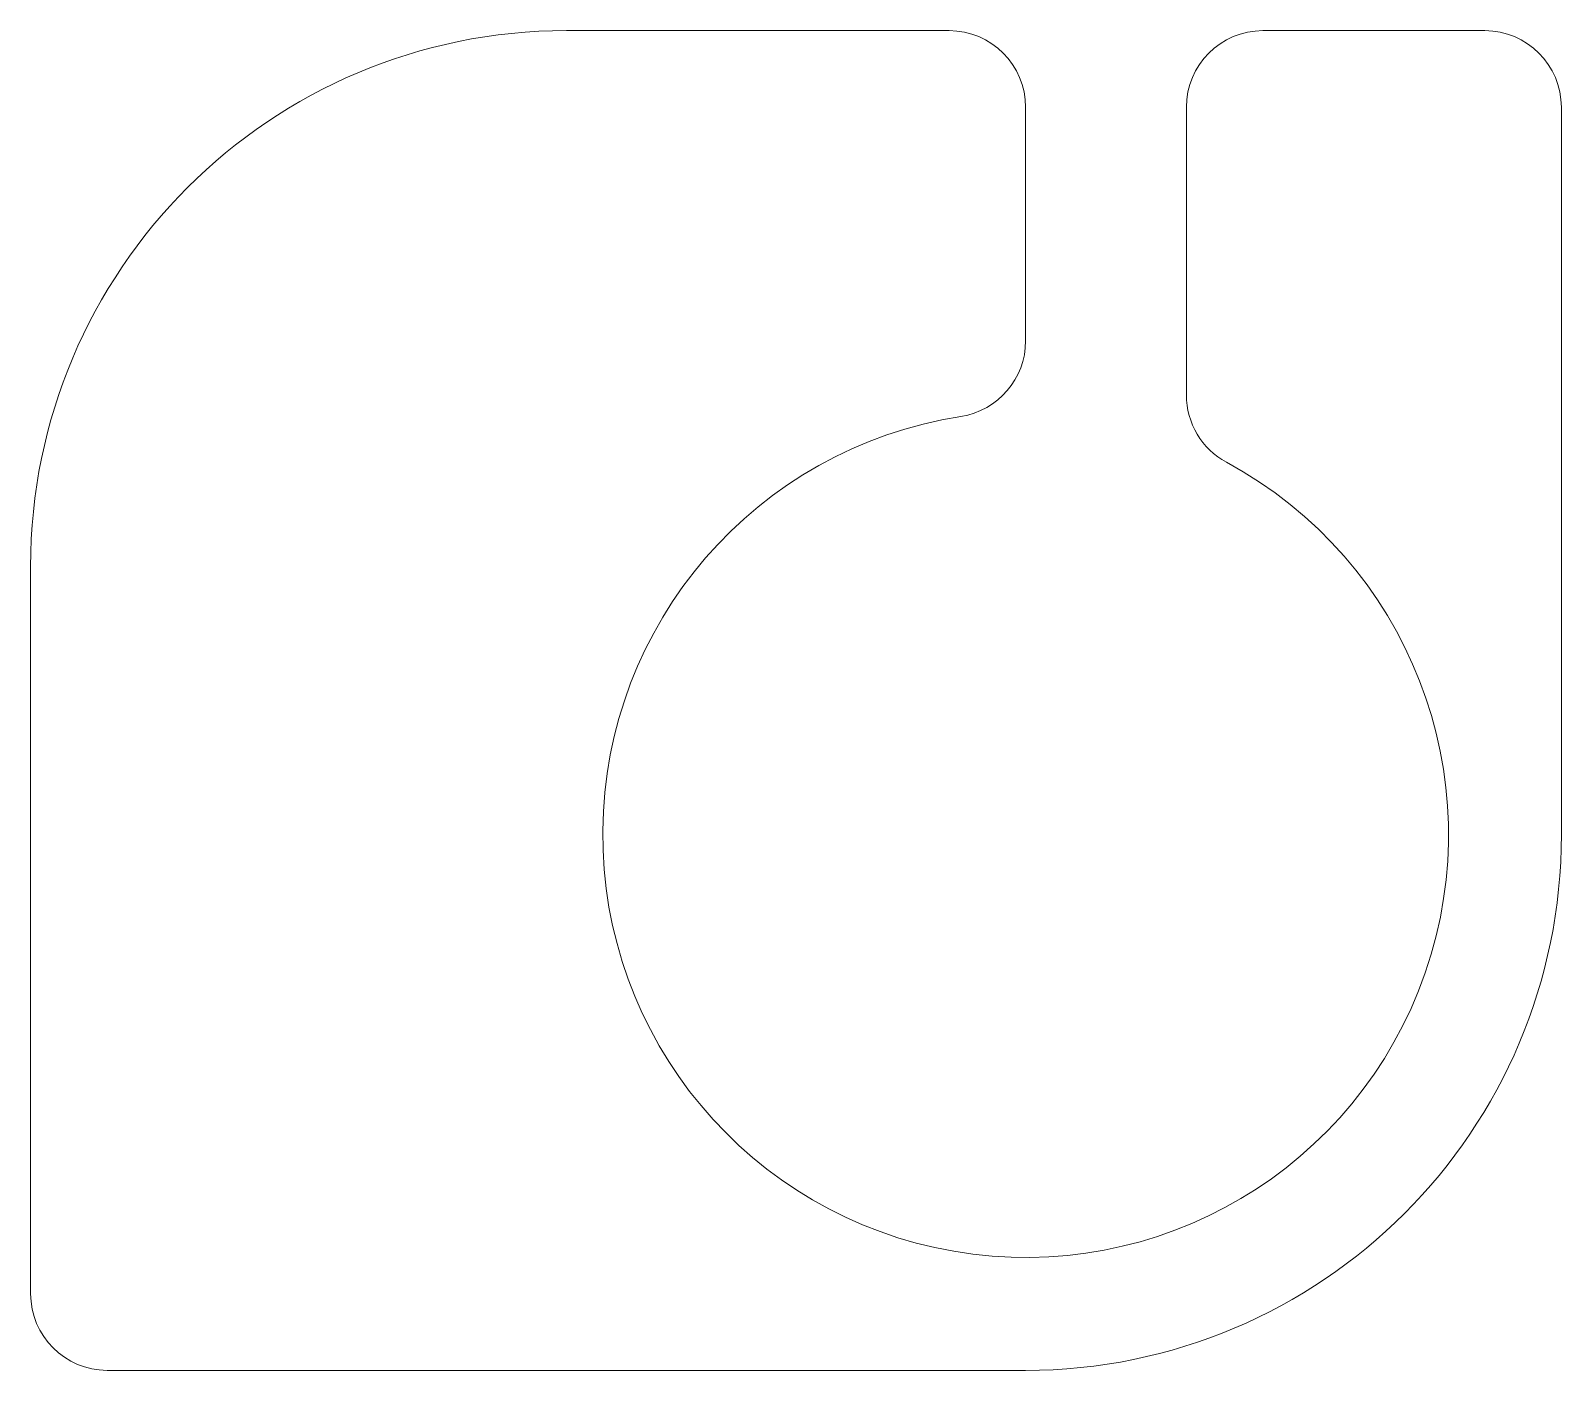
# Model space of a CAD drawing. Header units: millimetres. Extents: x 0 to 40, y 0 to 35.
import ezdxf

# ---------------------------------------------------------------- set-up
doc = ezdxf.new("R2010")
doc.units = ezdxf.units.MM

msp = doc.modelspace()

# ---------------------------------------------------------------- linework, layer by layer
at = {"color": 7, "linetype": 'Continuous', "lineweight": 15}
for p, q in [((14, 35), (24, 35)), ((32.2, 35), (38, 35)), ((26, 33), (26, 26.896)), ((30.2, 25.483), (30.2, 33)), ((40, 33), (40, 14)), ((0, 2), (0, 21)), ((26, 0), (2, 0))]:
    msp.add_line(p, q, dxfattribs=at)
for centre, radius, start, end in [((14, 21), 14, 90, 180), ((24, 33), 2, 0, 90), ((32.2, 33), 2, 90, 180), ((38, 33), 2, 0, 90), ((24, 26.896), 2, 278.8157, 0), ((32.2, 25.483), 2, 180, 241.6344), ((26, 14), 11.05, 98.8157, 61.6344), ((26, 14), 14, 270, 0), ((2, 2), 2, 180, 270)]:
    msp.add_arc(centre, radius, start, end, dxfattribs=at)

doc.saveas('drawing.dxf')
